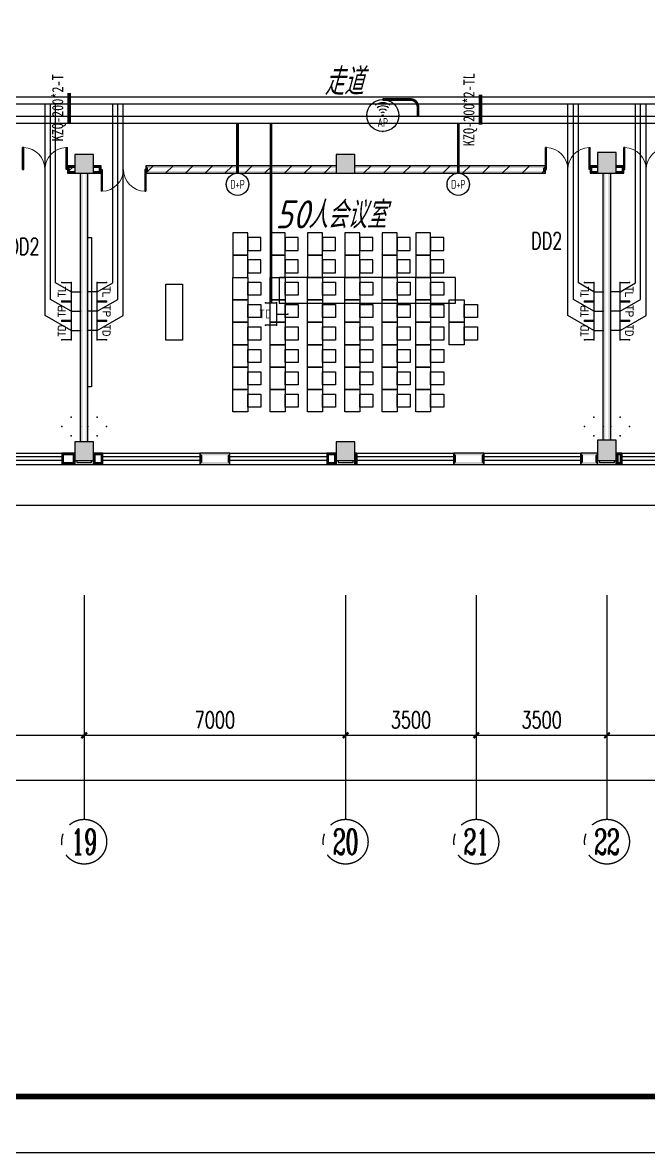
# Model space of a CAD drawing. Extents: x 1241380 to 1952554, y 1012187 to 1766051.
# Drawn here: x 1650265 to 1667024, y 1186195 to 1216453 of the extents above; entities that cross this region are included whole.
import ezdxf
from ezdxf.enums import TextEntityAlignment as Align

# ---------------------------------------------------------------- set-up
doc = ezdxf.new("R2010")
doc.units = 0
doc.linetypes.add('CENTER', pattern=[2, 1.25, -0.25, 0.25, -0.25])
doc.linetypes.add('DASH', pattern=[0.35, 0.25, -0.1])
for name, color, linetype in [('1-建筑底图', 8, 'Continuous'), ('AXIS', 251, 'CENTER'), ('AXIS_TEXT', 7, 'Continuous'), ('BTTK', 7, 'Continuous'), ('CABLETRAY_PDS', 4, 'Continuous'), ('DOTLN', 2, 'DASH'), ('EQUIP-插座', 3, 'Continuous'), ('EQUIP-照明', 3, 'Continuous'), ('EQUIP-通讯', 3, 'Continuous'), ('PUB_HATCH', 8, 'Continuous'), ('PUB_TITLE', 7, 'Continuous'), ('WALL', 2, 'Continuous'), ('WIRE-综合布线', 5, 'Continuous'), ('光纤点位', 3, 'Continuous'), ('内网桥架', 1, 'Continuous'), ('家具', 8, 'Continuous'), ('抗震支吊架', 2, 'Continuous'), ('红机电话', 3, 'Continuous'), ('蓝机电话', 3, 'Continuous')]:
    doc.layers.add(name, color=color, linetype=linetype)
doc.layers.add('内网线路', color=1, linetype='Continuous', lineweight=30)
doc.layers.get('EQUIP-插座').off()
doc.styles.add('_TCH_AXIS', font='COMPLEX', dxfattribs={"bigfont": 'GBCBIG'})
doc.styles.add('_TCH_DIM', font='SIMPLEX', dxfattribs={"bigfont": 'GBCBIG'})
doc.styles.add('_TCH_DIM_T3', font='SIMPLEX', dxfattribs={"width": 0.705882, "bigfont": 'GBCBIG'})
doc.styles.add('_TEL_ATTDEF', font='GBENOR', dxfattribs={"width": 0.8, "height": 3, "bigfont": 'GBCBIG'})
doc.styles.add('_TEL_DIM', font='SIMPLEX', dxfattribs={"width": 0.8, "height": 3.5, "bigfont": 'HZTXT'})
doc.styles.add('COMPLEX', font='COMPLEX')
doc.styles.add('HZ(TK)', font='geniso.shx', dxfattribs={"width": 0.9, "bigfont": 'hztxt.shx'})
doc.styles.add('kzcad', font='', dxfattribs={"width": 0.8})
doc.styles.get("Standard").update_dxf_attribs({"font": 'gbeitc.shx', "bigfont": 'gbcbig.shx'})
doc.styles.get('kzcad').set_extended_font_data('SimSun')
doc.linetypes.add('JIEDI', pattern='A,1.25,-0.25,0.25,-0.25,0.625,["/",Standard,S=0.6,R=0,X=0,Y=-0.3],0.625,-0.25,0.25,-0.25', length=4)
doc.dimstyles.new('_TCH_ARCH&&150', dxfattribs={"dimtxt": 446.25, "dimasz": 150, "dimexe": 375, "dimexo": 450, "dimgap": 189.375, "dimtad": 1, "dimdec": 0, "dimzin": 0, "dimdsep": 46, "dimtxsty": '_TCH_DIM_T3', "dimblk": 'ARCHTICK', "dimcen": 0.09, "dimclrt": 7, "dimazin": 2, "dimtfac": 1, "dimtdec": 0, "dimtix": 1, "dimtmove": 2, "dimatfit": 3, "dimfxl": 1, "dimtolj": 1, "dimtzin": 0, "dimarcsym": 0})
pattern_1 = [(45, (-636285.87, -718395.4), (-265.16515, 265.16515), [])]

# ---------------------------------------------------------------- blocks, each defined once
blk = doc.blocks.new('123')
at = {"layer": '家具'}
for points in [[(574240, 809868), (574240, 809518), (573890, 809518), (573890, 809868)], [(574640, 809993), (574640, 809393), (574240, 809393), (574240, 809993)], [(575140, 809868), (575140, 809518), (574790, 809518), (574790, 809868)], [(575540, 809993), (575540, 809393), (575140, 809393), (575140, 809993)], [(576140, 809868), (576140, 809518), (575790, 809518), (575790, 809868)], [(576540, 809993), (576540, 809393), (576140, 809393), (576140, 809993)], [(577140, 809868), (577140, 809518), (576790, 809518), (576790, 809868)], [(577540, 809993), (577540, 809393), (577140, 809393), (577140, 809993)], [(578140, 809868), (578140, 809518), (577790, 809518), (577790, 809868)], [(578540, 809993), (578540, 809393), (578140, 809393), (578140, 809993)], [(579140, 809868), (579140, 809518), (578790, 809518), (578790, 809868)], [(579540, 809993), (579540, 809393), (579140, 809393), (579140, 809993)], [(583418, 805865), (583418, 809865), (583318, 809865), (583318, 805865)], [(574240, 809268), (574240, 808918), (573890, 808918), (573890, 809268)], [(574640, 809393), (574640, 808793), (574240, 808793), (574240, 809393)], [(575140, 809268), (575140, 808918), (574790, 808918), (574790, 809268)], [(575540, 809393), (575540, 808793), (575140, 808793), (575140, 809393)], [(576140, 809268), (576140, 808918), (575790, 808918), (575790, 809268)], [(576540, 809393), (576540, 808793), (576140, 808793), (576140, 809393)], [(577140, 809268), (577140, 808918), (576790, 808918), (576790, 809268)], [(577540, 809393), (577540, 808793), (577140, 808793), (577140, 809393)], [(578140, 809268), (578140, 808918), (577790, 808918), (577790, 809268)], [(578540, 809393), (578540, 808793), (578140, 808793), (578140, 809393)], [(579140, 809268), (579140, 808918), (578790, 808918), (578790, 809268)], [(579540, 809393), (579540, 808793), (579140, 808793), (579140, 809393)], [(574240, 808318), (574240, 808668), (573890, 808668), (573890, 808318)], [(574640, 808193), (574640, 808793), (574240, 808793), (574240, 808193)], [(575140, 808318), (575140, 808668), (574790, 808668), (574790, 808318)], [(575540, 808193), (575540, 808793), (575140, 808793), (575140, 808193)], [(576140, 808318), (576140, 808668), (575790, 808668), (575790, 808318)], [(576540, 808193), (576540, 808793), (576140, 808793), (576140, 808193)], [(577140, 808318), (577140, 808668), (576790, 808668), (576790, 808318)], [(577540, 808193), (577540, 808793), (577140, 808793), (577140, 808193)], [(578140, 808318), (578140, 808668), (577790, 808668), (577790, 808318)], [(578540, 808193), (578540, 808793), (578140, 808793), (578140, 808193)], [(579140, 808318), (579140, 808668), (578790, 808668), (578790, 808318)], [(579540, 808193), (579540, 808793), (579140, 808793), (579140, 808193)], [(581335, 808615), (580885, 808615), (580885, 807115), (581335, 807115)], [(573340, 807718), (573340, 808068), (572990, 808068), (572990, 807718)], [(573740, 807593), (573740, 808193), (573340, 808193), (573340, 807593)], [(574240, 807718), (574240, 808068), (573890, 808068), (573890, 807718)], [(574640, 807593), (574640, 808193), (574240, 808193), (574240, 807593)], [(575140, 807718), (575140, 808068), (574790, 808068), (574790, 807718)], [(575540, 807593), (575540, 808193), (575140, 808193), (575140, 807593)], [(576140, 807718), (576140, 808068), (575790, 808068), (575790, 807718)], [(576540, 807593), (576540, 808193), (576140, 808193), (576140, 807593)], [(577140, 807718), (577140, 808068), (576790, 808068), (576790, 807718)], [(577540, 807593), (577540, 808193), (577140, 808193), (577140, 807593)], [(578140, 807718), (578140, 808068), (577790, 808068), (577790, 807718)], [(578540, 807593), (578540, 808193), (578140, 808193), (578140, 807593)], [(579140, 807718), (579140, 808068), (578790, 808068), (578790, 807718)], [(579540, 807593), (579540, 808193), (579140, 808193), (579140, 807593)], [(573740, 806993), (573740, 807593), (573340, 807593), (573340, 806993)], [(574640, 806993), (574640, 807593), (574240, 807593), (574240, 806993)], [(575540, 806993), (575540, 807593), (575140, 807593), (575140, 806993)], [(576540, 806993), (576540, 807593), (576140, 807593), (576140, 806993)], [(577540, 806993), (577540, 807593), (577140, 807593), (577140, 806993)], [(578540, 806993), (578540, 807593), (578140, 807593), (578140, 806993)], [(579540, 806993), (579540, 807593), (579140, 807593), (579140, 806993)], [(573340, 807118), (573340, 807468), (572990, 807468), (572990, 807118)], [(574240, 807118), (574240, 807468), (573890, 807468), (573890, 807118)], [(575140, 807118), (575140, 807468), (574790, 807468), (574790, 807118)], [(576140, 807118), (576140, 807468), (575790, 807468), (575790, 807118)], [(577140, 807118), (577140, 807468), (576790, 807468), (576790, 807118)], [(578140, 807118), (578140, 807468), (577790, 807468), (577790, 807118)], [(579140, 807118), (579140, 807468), (578790, 807468), (578790, 807118)], [(574640, 806393), (574640, 806993), (574240, 806993), (574240, 806393)], [(575540, 806393), (575540, 806993), (575140, 806993), (575140, 806393)], [(576540, 806393), (576540, 806993), (576140, 806993), (576140, 806393)], [(577540, 806393), (577540, 806993), (577140, 806993), (577140, 806393)], [(578540, 806393), (578540, 806993), (578140, 806993), (578140, 806393)], [(579540, 806393), (579540, 806993), (579140, 806993), (579140, 806393)], [(574240, 806518), (574240, 806868), (573890, 806868), (573890, 806518)], [(575140, 806518), (575140, 806868), (574790, 806868), (574790, 806518)], [(576140, 806518), (576140, 806868), (575790, 806868), (575790, 806518)], [(577140, 806518), (577140, 806868), (576790, 806868), (576790, 806518)], [(578140, 806518), (578140, 806868), (577790, 806868), (577790, 806518)], [(579140, 806518), (579140, 806868), (578790, 806868), (578790, 806518)], [(574640, 805793), (574640, 806393), (574240, 806393), (574240, 805793)], [(575540, 805793), (575540, 806393), (575140, 806393), (575140, 805793)], [(576540, 805793), (576540, 806393), (576140, 806393), (576140, 805793)], [(577540, 805793), (577540, 806393), (577140, 806393), (577140, 805793)], [(578540, 805793), (578540, 806393), (578140, 806393), (578140, 805793)], [(579540, 805793), (579540, 806393), (579140, 806393), (579140, 805793)], [(574240, 805918), (574240, 806268), (573890, 806268), (573890, 805918)], [(575140, 805918), (575140, 806268), (574790, 806268), (574790, 805918)], [(576140, 805918), (576140, 806268), (575790, 806268), (575790, 805918)], [(577140, 805918), (577140, 806268), (576790, 806268), (576790, 805918)], [(578140, 805918), (578140, 806268), (577790, 806268), (577790, 805918)], [(579140, 805918), (579140, 806268), (578790, 806268), (578790, 805918)], [(574640, 805193), (574640, 805793), (574240, 805793), (574240, 805193)], [(575540, 805193), (575540, 805793), (575140, 805793), (575140, 805193)], [(576540, 805193), (576540, 805793), (576140, 805793), (576140, 805193)], [(577540, 805193), (577540, 805793), (577140, 805793), (577140, 805193)], [(578540, 805193), (578540, 805793), (578140, 805793), (578140, 805193)], [(579540, 805193), (579540, 805793), (579140, 805793), (579140, 805193)], [(574240, 805318), (574240, 805668), (573890, 805668), (573890, 805318)], [(575140, 805318), (575140, 805668), (574790, 805668), (574790, 805318)], [(576140, 805318), (576140, 805668), (575790, 805668), (575790, 805318)], [(577140, 805318), (577140, 805668), (576790, 805668), (576790, 805318)], [(578140, 805318), (578140, 805668), (577790, 805668), (577790, 805318)], [(579140, 805318), (579140, 805668), (578790, 805668), (578790, 805318)]]:
    blk.add_lwpolyline(points, close=True, dxfattribs=at)
blk = doc.blocks.new('_AXISO')
blk.add_circle((0, 0), 0.5)
at = {"layer": 'AXIS_TEXT', "style": 'COMPLEX', "width": 1.041667}
blk.add_attdef('A', text='', height=0.56, dxfattribs=at).set_placement((-0.25, -0.28), (0.25, -0.28), align=Align.FIT)
blk = doc.blocks.new('_ArchTick')
at = {"color": 0, "linetype": 'ByBlock', "const_width": 0.4}
blk.add_lwpolyline([(-0.5, -0.5), (0.5, 0.5)], dxfattribs=at)
blk = doc.blocks.new('*D59')
at = {"layer": 'AXIS', "color": 0, "lineweight": -2, "transparency": 16777216}
for p, q in [((926858, 771137), (926858, 766262)), ((1041608, 771137), (1041608, 766262)), ((926858, 766637), (1041608, 766637))]:
    blk.add_line(p, q, dxfattribs=at)
at = {"layer": 'Defpoints', "color": 0}
for p in [(926858, 771587), (1041608, 771587), (1041608, 766637)]:
    blk.add_point(p, dxfattribs=at)
at = {"layer": 'AXIS', "color": 0, "lineweight": -2, "transparency": 16777216, "xscale": 150, "yscale": 150, "zscale": 150, "rotation": 180}
blk.add_blockref('_ArchTick', (926858, 766637), dxfattribs=at)
at = {"layer": 'AXIS', "color": 0, "lineweight": -2, "transparency": 16777216, "xscale": 150, "yscale": 150, "zscale": 150}
blk.add_blockref('_ArchTick', (1041608, 766637), dxfattribs=at)
at = {"layer": 'AXIS', "color": 7, "transparency": 16777216, "insert": (984233, 767049), "char_height": 446.2, "attachment_point": 5, "style": '_TCH_DIM_T3'}
blk.add_mtext('\\A1;114750', dxfattribs=at)
blk = doc.blocks.new('*D39')
at = {"layer": 'AXIS', "color": 0, "lineweight": -2, "transparency": 16777216}
for p, q in [((1000858, 771137), (1000858, 767462)), ((1007858, 771137), (1007858, 767462)), ((1000858, 767837), (1007858, 767837))]:
    blk.add_line(p, q, dxfattribs=at)
at = {"layer": 'Defpoints', "color": 0}
for p in [(1000858, 771587), (1007858, 771587), (1007858, 767837)]:
    blk.add_point(p, dxfattribs=at)
at = {"layer": 'AXIS', "color": 0, "lineweight": -2, "transparency": 16777216, "xscale": 150, "yscale": 150, "zscale": 150, "rotation": 180}
blk.add_blockref('_ArchTick', (1000858, 767837), dxfattribs=at)
at = {"layer": 'AXIS', "color": 0, "lineweight": -2, "transparency": 16777216, "xscale": 150, "yscale": 150, "zscale": 150}
blk.add_blockref('_ArchTick', (1007858, 767837), dxfattribs=at)
at = {"layer": 'AXIS', "color": 7, "transparency": 16777216, "insert": (1004358, 768249), "char_height": 446.2, "attachment_point": 5, "style": '_TCH_DIM_T3'}
blk.add_mtext('\\A1;7000', dxfattribs=at)
blk = doc.blocks.new('*D40')
at = {"layer": 'AXIS', "color": 0, "lineweight": -2, "transparency": 16777216}
for p, q in [((1007858, 771137), (1007858, 767462)), ((1014858, 771137), (1014858, 767462)), ((1007858, 767837), (1014858, 767837))]:
    blk.add_line(p, q, dxfattribs=at)
at = {"layer": 'Defpoints', "color": 0}
for p in [(1007858, 771587), (1014858, 771587), (1014858, 767837)]:
    blk.add_point(p, dxfattribs=at)
at = {"layer": 'AXIS', "color": 0, "lineweight": -2, "transparency": 16777216, "xscale": 150, "yscale": 150, "zscale": 150, "rotation": 180}
blk.add_blockref('_ArchTick', (1007858, 767837), dxfattribs=at)
at = {"layer": 'AXIS', "color": 0, "lineweight": -2, "transparency": 16777216, "xscale": 150, "yscale": 150, "zscale": 150}
blk.add_blockref('_ArchTick', (1014858, 767837), dxfattribs=at)
at = {"layer": 'AXIS', "color": 7, "transparency": 16777216, "insert": (1011358, 768249), "char_height": 446.2, "attachment_point": 5, "style": '_TCH_DIM_T3'}
blk.add_mtext('\\A1;7000', dxfattribs=at)
blk = doc.blocks.new('*D41')
at = {"layer": 'AXIS', "color": 0, "lineweight": -2, "transparency": 16777216}
for p, q in [((1014858, 771137), (1014858, 767462)), ((1018358, 771137), (1018358, 767462)), ((1014858, 767837), (1018358, 767837))]:
    blk.add_line(p, q, dxfattribs=at)
at = {"layer": 'Defpoints', "color": 0}
for p in [(1014858, 771587), (1018358, 771587), (1018358, 767837)]:
    blk.add_point(p, dxfattribs=at)
at = {"layer": 'AXIS', "color": 0, "lineweight": -2, "transparency": 16777216, "xscale": 150, "yscale": 150, "zscale": 150, "rotation": 180}
blk.add_blockref('_ArchTick', (1014858, 767837), dxfattribs=at)
at = {"layer": 'AXIS', "color": 0, "lineweight": -2, "transparency": 16777216, "xscale": 150, "yscale": 150, "zscale": 150}
blk.add_blockref('_ArchTick', (1018358, 767837), dxfattribs=at)
at = {"layer": 'AXIS', "color": 7, "transparency": 16777216, "insert": (1016608, 768249), "char_height": 446.2, "attachment_point": 5, "style": '_TCH_DIM_T3'}
blk.add_mtext('\\A1;3500', dxfattribs=at)
blk = doc.blocks.new('*D42')
at = {"layer": 'AXIS', "color": 0, "lineweight": -2, "transparency": 16777216}
for p, q in [((1018358, 771137), (1018358, 767462)), ((1021858, 771137), (1021858, 767462)), ((1018358, 767837), (1021858, 767837))]:
    blk.add_line(p, q, dxfattribs=at)
at = {"layer": 'Defpoints', "color": 0}
for p in [(1018358, 771587), (1021858, 771587), (1021858, 767837)]:
    blk.add_point(p, dxfattribs=at)
at = {"layer": 'AXIS', "color": 0, "lineweight": -2, "transparency": 16777216, "xscale": 150, "yscale": 150, "zscale": 150, "rotation": 180}
blk.add_blockref('_ArchTick', (1018358, 767837), dxfattribs=at)
at = {"layer": 'AXIS', "color": 0, "lineweight": -2, "transparency": 16777216, "xscale": 150, "yscale": 150, "zscale": 150}
blk.add_blockref('_ArchTick', (1021858, 767837), dxfattribs=at)
at = {"layer": 'AXIS', "color": 7, "transparency": 16777216, "insert": (1020108, 768249), "char_height": 446.2, "attachment_point": 5, "style": '_TCH_DIM_T3'}
blk.add_mtext('\\A1;3500', dxfattribs=at)
blk = doc.blocks.new('*D43')
at = {"layer": 'AXIS', "color": 0, "lineweight": -2, "transparency": 16777216}
for p, q in [((1021858, 771137), (1021858, 767462)), ((1028858, 771137), (1028858, 767462)), ((1021858, 767837), (1028858, 767837))]:
    blk.add_line(p, q, dxfattribs=at)
at = {"layer": 'Defpoints', "color": 0}
for p in [(1021858, 771587), (1028858, 771587), (1028858, 767837)]:
    blk.add_point(p, dxfattribs=at)
at = {"layer": 'AXIS', "color": 0, "lineweight": -2, "transparency": 16777216, "xscale": 150, "yscale": 150, "zscale": 150, "rotation": 180}
blk.add_blockref('_ArchTick', (1021858, 767837), dxfattribs=at)
at = {"layer": 'AXIS', "color": 0, "lineweight": -2, "transparency": 16777216, "xscale": 150, "yscale": 150, "zscale": 150}
blk.add_blockref('_ArchTick', (1028858, 767837), dxfattribs=at)
at = {"layer": 'AXIS', "color": 7, "transparency": 16777216, "insert": (1025358, 768249), "char_height": 446.2, "attachment_point": 5, "style": '_TCH_DIM_T3'}
blk.add_mtext('\\A1;7000', dxfattribs=at)
blk = doc.blocks.new('$DorLib2D$00000002')
at = {"color": 0}
for p, q in [((-0.5, 0), (-0.5, 0.4875)), ((-0.475, 0.4875), (-0.5, 0.4875)), ((-0.475, 0), (-0.475, 0.4875)), ((0.475, 0), (0.475, 0.4875)), ((0.475, 0.4875), (0.5, 0.4875)), ((0.5, 0), (0.5, 0.4875)), ((-0.5, 0), (-0.475, 0)), ((0.5, 0), (0.475, 0))]:
    blk.add_line(p, q, dxfattribs=at)
at = {"color": 0, "lineweight": 13}
for centre, start, end in [((-0.4875, 0), 0, 88.53072), ((0.4875, 0), 91.46928, 180)]:
    blk.add_arc(centre, 0.4875, start, end, dxfattribs=at)
blk = doc.blocks.new('_FZH')
blk.add_lwpolyline([(-0.5, -0.5), (0.5, -0.5), (0.5, 0.5), (-0.5, 0.5)], close=True)
at = {"layer": 'PUB_HATCH'}
blk.add_solid([(-0.5, -0.5), (0.5, -0.5), (-0.5, 0.5), (0.5, 0.5)], dxfattribs=at)
blk = doc.blocks.new('$WINLIB2D$00000001')
at = {"color": 0}
for points in [[(-0.5, 0.5), (-0.5, -0.5)], [(-0.5, 0.5), (0.5, 0.5)], [(0.5, -0.5), (0.5, 0.5)], [(0.5, 0.167), (-0.5, 0.167)], [(0.5, -0.167), (-0.5, -0.167)], [(-0.5, -0.5), (0.5, -0.5)]]:
    blk.add_lwpolyline(points, dxfattribs=at)
blk = doc.blocks.new('$equip$00002670')
for p, q in [((-0.5, 0.499), (-0.5, 0.999)), ((0.5, 0.999), (0.5, 0.499)), ((0.5, 0.499), (-0.5, 0.499)), ((0, 0.5), (0, 0))]:
    blk.add_line(p, q)
for p in [(-0.5, 0.999), (0.5, 0.999), (-0.5, 0.499), (0, 0), (0.5, 0.499)]:
    blk.add_point(p)
at = {"color": 7, "style": '_TEL_DIM'}
blk.add_attdef('$TEXT$', text='', height=0.4, dxfattribs=at).set_placement((0, 0.999), align=Align.MIDDLE_CENTER)
at = {"color": 7, "style": '_TEL_DIM', "flags": 1}
blk.add_attdef('A', text='', height=0.000025, dxfattribs=at).set_placement((0, 0), align=Align.MIDDLE_CENTER)
blk = doc.blocks.new('$equip_U$00000091(win7-PC-wzy)')
for radius in [0.714, 0.0272]:
    blk.add_circle((0, 0), radius)
for radius in [0.571, 0.428, 0.285, 0.143]:
    blk.add_arc((0, 0), radius, 53.7049, 126.2951)
for p in [(0, 0.714), (-0.714, 0), (0.714, 0), (0, -0.714)]:
    blk.add_point(p)
at = {"color": 7, "style": '_TEL_DIM', "flags": 1}
for tag in ['A', 'REMARK']:
    blk.add_attdef(tag, text='', height=0.00002, dxfattribs=at).set_placement((0, 0), align=Align.MIDDLE_CENTER)
at = {"color": 7, "style": '_TEL_DIM', "width": 0.7}
blk.add_attdef('$TEXT$', text='', height=0.4, dxfattribs=at).set_placement((0, -0.31), align=Align.MIDDLE_CENTER)
blk = doc.blocks.new('vhtemplate_2020年新竖式图框_A0')
at = {"layer": 'PUB_TITLE', "color": 7}
blk.add_lwpolyline([(0, 0), (1189, 0), (1189, 841), (0, 841)], close=True, dxfattribs=at)
at = {"layer": 'PUB_TITLE', "const_width": 1}
blk.add_lwpolyline([(25, 10), (1179, 10), (1179, 831), (25, 831)], close=True, dxfattribs=at)
at = {"layer": 'BTTK', "color": 4, "style": 'HZ(TK)', "width": 0.9}
for tag, p in [('合作单位', (1144, 743.5)), ('建设单位', (1144, 209.5)), ('工程名称', (1144, 176.5)), ('子项名称', (1154, 160)), ('图纸名称', (1144, 141))]:
    blk.add_attdef(tag, text='', height=3.5, dxfattribs=at).set_placement(p, align=Align.MIDDLE_CENTER)
for tag, p in [('注册证书号', (1156.5, 309.01)), ('注册印章号', (1156.5, 301.01)), ('设计号', (1154, 193)), ('图别', (1137.75, 34)), ('图号', (1170.25, 34)), ('版本号', (1137.75, 26)), ('日期', (1170.25, 26))]:
    blk.add_attdef(tag, text='', height=3.5, dxfattribs=at).set_placement(p, align=Align.MIDDLE)
blk = doc.blocks.new('$equip$00001239')
for p, q in [((-0.5, 1.05), (-0.5, 1)), ((0.5, 1), (-0.5, 1)), ((0.5, 1.05), (0.5, 1)), ((0.5, 0.5), (-0.5, 0.5)), ((0, 0.5), (0, 0))]:
    blk.add_line(p, q)
blk.add_arc((0, 1), 0.5, 180, 0)
for points in [[(0, 0.75), (-0.433, 0.75), (0, 1), (-0.5, 1)], [(0, 0.567), (-0.25, 0.567), (0, 0.75), (-0.433, 0.75)], [(0, 0.5), (0, 0.5), (0, 0.567), (-0.25, 0.567)]]:
    blk.add_solid(points)
at = {"layer": 'EQUIP-照明'}
for p in [(0, 1), (-0.5, 0.5), (0, 0), (0.5, 0.5)]:
    blk.add_point(p, dxfattribs=at)
at = {"layer": 'EQUIP-照明', "flags": 9}
blk.add_attdef('A', (0, 0), '', height=0.00002, dxfattribs=at)
blk = doc.blocks.new('$equip$00001867')
for p, q in [((-0.5, 0.499), (-0.5, 0.999)), ((0.5, 0.999), (0.5, 0.499)), ((0.5, 0.499), (-0.5, 0.499)), ((0, 0.5), (0, 0))]:
    blk.add_line(p, q)
for p in [(-0.5, 0.999), (0.5, 0.999), (-0.5, 0.499), (0, 0), (0.5, 0.499)]:
    blk.add_point(p)
at = {"color": 7, "style": '_TEL_DIM'}
blk.add_attdef('$TEXT$', text='', height=0.4, dxfattribs=at).set_placement((0, 0.999), align=Align.MIDDLE_CENTER)
at = {"color": 7, "style": '_TEL_DIM', "flags": 1}
blk.add_attdef('A', text='', height=0.00002, dxfattribs=at).set_placement((0, 0), align=Align.MIDDLE_CENTER)
blk = doc.blocks.new('A$C4A9128F6')
at = {"layer": 'DOTLN', "linetype": 'DASH'}
blk.add_lwpolyline([(19467, -77932.4), (24189.5, -77932.4), (24189.5, -77242.2), (19467, -77242.2)], close=True, dxfattribs=at)
at = {"layer": '内网桥架'}
for p, q in [((-8671.5, -72400.1), (36372.8, -72400.1)), ((36372.8, -72600.1), (-8671.5, -72600.1))]:
    blk.add_line(p, q, dxfattribs=at)
at = {"layer": '内网线路'}
for points in [[(13900.7, -78664.6), (13204.1, -78260.2), (13204.1, -72600.1)], [(13900.7, -78144.6), (13351.8, -77830.3), (13351.8, -72600.1)], [(13900.7, -77626.3), (13482.8, -77383.2), (13482.8, -72600.1)], [(14599.7, -77626.3), (15017.6, -77383.2), (15017.6, -72600.1)], [(14599.7, -78144.6), (15148.6, -77830.3), (15148.6, -72600.1)], [(14599.7, -78664.6), (15296.2, -78260.2), (15296.2, -72600.1)], [(27900.7, -78664.6), (27204.1, -78260.2), (27204.1, -72600.1)], [(27900.7, -78144.6), (27351.8, -77830.3), (27351.8, -72600.1)], [(27900.7, -77626.3), (27482.8, -77383.2), (27482.8, -72600.1)], [(28599.7, -77626.3), (29017.6, -77383.2), (29017.6, -72600.1)], [(28599.7, -78144.6), (29148.6, -77830.3), (29148.6, -72600.1)], [(28599.7, -78664.6), (29296.2, -78260.2), (29296.2, -72600.1)]]:
    blk.add_lwpolyline(points, dxfattribs=at)
at = {"layer": 'EQUIP-插座', "xscale": 500, "yscale": 500, "zscale": 500}
for p, rotation in [((14150.2, -81230.2), 90), ((14350.2, -81230.2), 269.9999999999999), ((28150.2, -81230.2), 89.99999999999984), ((28350.2, -81230.2), 269.9999999999997)]:
    blk.add_blockref('$equip$00001239', p, dxfattribs=dict(at, rotation=rotation))
at = {"layer": '光纤点位', "xscale": 500, "yscale": 500, "zscale": 500}
for p, rotation in [((14150.2, -78664.6), 90), ((14350.2, -78664.6), 270), ((28150.2, -78664.6), 90), ((28350.2, -78664.6), 270)]:
    blk.add_blockref('$equip$00002670', p, dxfattribs=dict(at, rotation=rotation)).add_auto_attribs({'$TEXT$': 'TD'})
at = {"layer": '红机电话', "xscale": 500, "yscale": 500, "zscale": 500}
for p, rotation in [((14150.2, -78144.6), 90), ((14350.2, -78144.6), 270), ((28150.2, -78144.6), 90), ((28350.2, -78144.6), 270)]:
    blk.add_blockref('$equip$00001867', p, dxfattribs=dict(at, rotation=rotation)).add_auto_attribs({'$TEXT$': 'TP'})
at = {"layer": '蓝机电话', "xscale": 500, "yscale": 500, "zscale": 500}
for p, rotation in [((14150.2, -77626.3), 90), ((14350.2, -77626.3), 270), ((28150.2, -77626.3), 90), ((28350.2, -77626.3), 270)]:
    blk.add_blockref('$equip$00001867', p, dxfattribs=dict(at, rotation=rotation)).add_auto_attribs({'$TEXT$': 'TL'})
blk = doc.blocks.new('$equip_U$00000080(win7-PC-wzy)')
blk.add_circle((0, 0.5), 0.5)
for p in [(0, 0.999), (-0.5, 0.5), (0.5, 0.5)]:
    blk.add_point(p)
at = {"color": 7, "style": '_TEL_DIM', "width": 0.7}
blk.add_attdef('$TEXT$', text='', height=0.4, dxfattribs=at).set_placement((0, 0.5), align=Align.MIDDLE_CENTER)
at = {"color": 7, "style": '_TEL_DIM', "flags": 1}
for tag in ['A', 'REMARK']:
    blk.add_attdef(tag, text='', height=0.00002, dxfattribs=at).set_placement((0, 0), align=Align.MIDDLE_CENTER)
blk = doc.blocks.new('ERT')
at = {"layer": 'AXIS'}
for p, q in [((1007858.2, 771586.5), (1007858.2, 765586.5)), ((1014858.2, 771586.5), (1014858.2, 765586.5)), ((1018358.2, 771586.5), (1018358.2, 765586.5)), ((1021858.2, 771586.5), (1021858.2, 765586.5))]:
    blk.add_line(p, q, dxfattribs=at)
ref = blk.add_blockref('_AXISO', (1007858.2, 764986.5), dxfattribs=dict(at, xscale=1200, yscale=1200, zscale=1200))
ref.add_attrib('A', '19', dxfattribs={"layer": 'AXIS_TEXT', "height": 678.82, "style": '_TCH_AXIS', "width": 0.724138}).set_placement((1007518.8, 764647.1), (1008197.6, 764647.1), align=Align.FIT)
ref = blk.add_blockref('_AXISO', (1014858.2, 764986.5), dxfattribs=dict(at, xscale=1200, yscale=1200, zscale=1200))
ref.add_attrib('A', '20', dxfattribs={"layer": 'AXIS_TEXT', "height": 678.82, "style": '_TCH_AXIS', "width": 0.617647}).set_placement((1014518.8, 764647.1), (1015197.6, 764647.1), align=Align.FIT)
ref = blk.add_blockref('_AXISO', (1018358.2, 764986.5), dxfattribs=dict(at, xscale=1200, yscale=1200, zscale=1200))
ref.add_attrib('A', '21', dxfattribs={"layer": 'AXIS_TEXT', "height": 678.82, "style": '_TCH_AXIS', "width": 0.724138}).set_placement((1018018.8, 764647.1), (1018697.6, 764647.1), align=Align.FIT)
ref = blk.add_blockref('_AXISO', (1021858.2, 764986.5), dxfattribs=dict(at, xscale=1200, yscale=1200, zscale=1200))
ref.add_attrib('A', '22', dxfattribs={"layer": 'AXIS_TEXT', "height": 678.82, "style": '_TCH_AXIS', "width": 0.617647}).set_placement((1021518.8, 764647.1), (1022197.6, 764647.1), align=Align.FIT)
for p1, p2, distance, picture, middle in [((926858.2, 771586.5), (1041608.2, 771586.5), -4950, '*D59', (984233.2, 767049)), ((1000858.2, 771586.5), (1007858.2, 771586.5), -3750, '*D39', (1004358.2, 768249)), ((1007858.2, 771586.5), (1014858.2, 771586.5), -3750, '*D40', (1011358.2, 768249)), ((1014858.2, 771586.5), (1018358.2, 771586.5), -3750, '*D41', (1016608.2, 768249)), ((1018358.2, 771586.5), (1021858.2, 771586.5), -3750, '*D42', (1020108.2, 768249)), ((1021858.2, 771586.5), (1028858.2, 771586.5), -3750, '*D43', (1025358.2, 768249))]:
    dim = blk.add_aligned_dim(p1=p1, p2=p2, distance=distance, dimstyle='_TCH_ARCH&&150', dxfattribs=at)
    dim.commit()
    dim.dimension.update_dxf_attribs({"geometry": picture, "text_midpoint": middle})
blk = doc.blocks.new('1-一层建筑底图')
at = {"layer": '1-建筑底图'}
for points in [[(95400, 10300), (94900, 10300), (94960, 10240), (95340, 10240)], [(94900, 10300), (94900, 9750), (94960, 9810), (94960, 10240)], [(95400, 9750), (95400, 10300), (95340, 10240), (95340, 9810)], [(81400, 10250), (80900, 10250), (80960, 10190), (81340, 10190)], [(80900, 10250), (80900, 9750), (80960, 9810), (80960, 10190)], [(81400, 9750), (81400, 10250), (81340, 10190), (81340, 9810)], [(88400, 10250), (87900, 10250), (87960, 10190), (88340, 10190)], [(87900, 10250), (87900, 9750), (87960, 9810), (87960, 10190)], [(88400, 9750), (88400, 10250), (88340, 10190), (88340, 9810)], [(80900, 9890), (80900, 9950), (80700, 9950), (80760, 9890)], [(80700, 9950), (80700, 9750), (80760, 9810), (80760, 9890)], [(80900, 9750), (80900, 9810), (80760, 9810), (80700, 9750)], [(80900, 9750), (81400, 9750), (81340, 9810), (80960, 9810)], [(81110, 9750), (81050, 9750), (81050, 2550), (81110, 2550)], [(81250, 9750), (81190, 9750), (81190, 2550), (81250, 2550)], [(81400, 9950), (81400, 9890), (81540, 9890), (81600, 9950)], [(81400, 9810), (81400, 9750), (81600, 9750), (81540, 9810)], [(81600, 9750), (81600, 9950), (81540, 9890), (81540, 9810)], [(87900, 9890), (87900, 9950), (82800, 9950), (82860, 9890)], [(82800, 9950), (82800, 9750), (82860, 9810), (82860, 9890)], [(87900, 9750), (87900, 9810), (82860, 9810), (82800, 9750)], [(87900, 9750), (88400, 9750), (88340, 9810), (87960, 9810)], [(88400, 9950), (88400, 9890), (93440, 9890), (93500, 9950)], [(88400, 9810), (88400, 9750), (93500, 9750), (93440, 9810)], [(93500, 9750), (93500, 9950), (93440, 9890), (93440, 9810)], [(94900, 9890), (94900, 9950), (94700, 9950), (94760, 9890)], [(94700, 9950), (94700, 9750), (94760, 9810), (94760, 9890)], [(94900, 9750), (94900, 9810), (94760, 9810), (94700, 9750)], [(94900, 9750), (95400, 9750), (95340, 9810), (94960, 9810)], [(95110, 9750), (95050, 9750), (95050, 2600), (95110, 2600)], [(95250, 9750), (95190, 9750), (95190, 2600), (95250, 2600)], [(95400, 9950), (95400, 9890), (95540, 9890), (95600, 9950)], [(95400, 9810), (95400, 9750), (95600, 9750), (95540, 9810)], [(95600, 9750), (95600, 9950), (95540, 9890), (95540, 9810)], [(81400, 2550), (80900, 2550), (80960, 2490), (81340, 2490)], [(80900, 2550), (80900, 2050), (80960, 2110), (80960, 2490)], [(81400, 2050), (81400, 2550), (81340, 2490), (81340, 2110)], [(88400, 2550), (87900, 2550), (87960, 2490), (88340, 2490)], [(87900, 2550), (87900, 2050), (87960, 2110), (87960, 2490)], [(88400, 2050), (88400, 2550), (88340, 2490), (88340, 2110)], [(95400, 2600), (94900, 2600), (94960, 2540), (95340, 2540)], [(94900, 2600), (94900, 2050), (94960, 2110), (94960, 2540)], [(95400, 2050), (95400, 2600), (95340, 2540), (95340, 2110)], [(80900, 2250), (80550, 2250), (80610, 2190), (80840, 2190)], [(80550, 2250), (80550, 1950), (80610, 2010), (80610, 2190)], [(80900, 1950), (80900, 2250), (80840, 2190), (80840, 2010)], [(81650, 2250), (81400, 2250), (81460, 2190), (81590, 2190)], [(81400, 2250), (81400, 1950), (81460, 2010), (81460, 2190)], [(81650, 1950), (81650, 2250), (81590, 2190), (81590, 2010)], [(85050, 2250), (84250, 2250), (84310, 2190), (84990, 2190)], [(84250, 2250), (84250, 1950), (84310, 2010), (84310, 2190)], [(85050, 1950), (85050, 2250), (84990, 2190), (84990, 2010)], [(87900, 2250), (87650, 2250), (87710, 2190), (87840, 2190)], [(87650, 2250), (87650, 1950), (87710, 2010), (87710, 2190)], [(87900, 1950), (87900, 2250), (87840, 2190), (87840, 2010)], [(88450, 1950), (88450, 2250), (88390, 2190), (88390, 2010)], [(88450, 2250), (88400, 2250), (88460, 2190), (88390, 2190)], [(88400, 2250), (88400, 1950), (88460, 2010), (88460, 2190)], [(91850, 2250), (91050, 2250), (91110, 2190), (91790, 2190)], [(91050, 2250), (91050, 1950), (91110, 2010), (91110, 2190)], [(91850, 1950), (91850, 2250), (91790, 2190), (91790, 2010)], [(94900, 2250), (94450, 2250), (94510, 2190), (94840, 2190)], [(94450, 2250), (94450, 1950), (94510, 2010), (94510, 2190)], [(94900, 1950), (94900, 2250), (94840, 2190), (94840, 2010)], [(95550, 2250), (95400, 2250), (95460, 2190), (95490, 2190)], [(95400, 2250), (95400, 1950), (95460, 2010), (95460, 2190)], [(95550, 1950), (95550, 2250), (95490, 2190), (95490, 2010)], [(80550, 1950), (80900, 1950), (80840, 2010), (80610, 2010)], [(80900, 2050), (81400, 2050), (81340, 2110), (80960, 2110)], [(81400, 1950), (81650, 1950), (81590, 2010), (81460, 2010)], [(84250, 1950), (85050, 1950), (84990, 2010), (84310, 2010)], [(87650, 1950), (87900, 1950), (87840, 2010), (87710, 2010)], [(87900, 2050), (88400, 2050), (88340, 2110), (87960, 2110)], [(88400, 1950), (88450, 1950), (88390, 2010), (88460, 2010)], [(91050, 1950), (91850, 1950), (91790, 2010), (91110, 2010)], [(94450, 1950), (94900, 1950), (94840, 2010), (94510, 2010)], [(94900, 2050), (95400, 2050), (95340, 2110), (94960, 2110)], [(95400, 1950), (95550, 1950), (95490, 2010), (95460, 2010)]]:
    blk.add_hatch(color=8, dxfattribs=at).paths.add_polyline_path(points)
h = blk.add_hatch(dxfattribs=at)
h.set_pattern_fill('普通砖', color=8, scale=150, style=0)
h.set_pattern_definition(pattern_1)
h.paths.add_polyline_path([(80900, 9750), (80900, 9950), (80700, 9950), (80700, 9750)])
h = blk.add_hatch(dxfattribs=at)
h.set_pattern_fill('普通砖', color=8, scale=150, style=0)
h.set_pattern_definition(pattern_1)
h.paths.add_polyline_path([(81400, 9950), (81400, 9750), (81600, 9750), (81600, 9950)])
h = blk.add_hatch(dxfattribs=at)
h.set_pattern_fill('普通砖', color=8, scale=150, style=0)
h.set_pattern_definition(pattern_1)
h.paths.add_polyline_path([(87900, 9750), (87900, 9950), (82800, 9950), (82800, 9750)])
h = blk.add_hatch(dxfattribs=at)
h.set_pattern_fill('普通砖', color=8, scale=150, style=0)
h.set_pattern_definition(pattern_1)
h.paths.add_polyline_path([(88400, 9950), (88400, 9750), (93500, 9750), (93500, 9950)])
h = blk.add_hatch(dxfattribs=at)
h.set_pattern_fill('普通砖', color=8, scale=150, style=0)
h.set_pattern_definition(pattern_1)
h.paths.add_polyline_path([(94900, 9750), (94900, 9950), (94700, 9950), (94700, 9750)])
h = blk.add_hatch(dxfattribs=at)
h.set_pattern_fill('普通砖', color=8, scale=150, style=0)
h.set_pattern_definition(pattern_1)
h.paths.add_polyline_path([(95400, 9950), (95400, 9750), (95600, 9750), (95600, 9950)])
at = {"layer": '1-建筑底图', "color": 8}
for p, q in [((80900, 9950), (80700, 9950)), ((80700, 9950), (80700, 9750)), ((80700, 9750), (80900, 9750)), ((81050, 2550), (81050, 9750)), ((81250, 2550), (81250, 9750)), ((81600, 9950), (81400, 9950)), ((81400, 9750), (81600, 9750)), ((81600, 9750), (81600, 9950)), ((87900, 9950), (82800, 9950)), ((82800, 9950), (82800, 9750)), ((82800, 9750), (87900, 9750)), ((93500, 9950), (88400, 9950)), ((88400, 9750), (93500, 9750)), ((93500, 9750), (93500, 9950)), ((94900, 9950), (94700, 9950)), ((94700, 9950), (94700, 9750)), ((94700, 9750), (94900, 9750)), ((95050, 2600), (95050, 9750)), ((95250, 2600), (95250, 9750)), ((95600, 9950), (95400, 9950)), ((95400, 9750), (95600, 9750)), ((95600, 9750), (95600, 9950)), ((80900, 2250), (80550, 2250)), ((80550, 2250), (80550, 1950)), ((80900, 1950), (80900, 2250)), ((81650, 2250), (81400, 2250)), ((81400, 2250), (81400, 1950)), ((81650, 1950), (81650, 2250)), ((85050, 2250), (84250, 2250)), ((84250, 2250), (84250, 1950)), ((85050, 1950), (85050, 2250)), ((87900, 2250), (87650, 2250)), ((87650, 2250), (87650, 1950)), ((87900, 1950), (87900, 2250)), ((88450, 2250), (88400, 2250)), ((88400, 2250), (88400, 1950)), ((88450, 1950), (88450, 2250)), ((91850, 2250), (91050, 2250)), ((91050, 2250), (91050, 1950)), ((91850, 1950), (91850, 2250)), ((94900, 2250), (94450, 2250)), ((94450, 2250), (94450, 1950)), ((94900, 1950), (94900, 2250)), ((95550, 2250), (95400, 2250)), ((95400, 2250), (95400, 1950)), ((95550, 1950), (95550, 2250)), ((80550, 1950), (80900, 1950)), ((81400, 1950), (81650, 1950)), ((84250, 1950), (85050, 1950)), ((87650, 1950), (87900, 1950)), ((88400, 1950), (88450, 1950)), ((91050, 1950), (91850, 1950)), ((94450, 1950), (94900, 1950)), ((95400, 1950), (95550, 1950))]:
    blk.add_line(p, q, dxfattribs=at)
for points in [[(106900, 19050), (106900, 15650), (110450, 15650), (110450, 13350), (111050, 13350), (111050, 3150), (110450, 3150), (110450, 850), (63650, 850)], [(80900, 2050), (80900, 1950), (81400, 1950), (81400, 2050)], [(80950, 2050), (80950, 2000), (81350, 2000), (81350, 2050)], [(87900, 2050), (87900, 1950), (88400, 1950), (88400, 2050)], [(87950, 2050), (87950, 2000), (88350, 2000), (88350, 2050)], [(94900, 2050), (94900, 1950), (95400, 1950), (95400, 2050)], [(94950, 2050), (94950, 2000), (95350, 2000), (95350, 2050)]]:
    blk.add_lwpolyline(points, dxfattribs=at)
blk.add_blockref('ERT', (-926708, -773142), dxfattribs=at)
for name, p, xscale, yscale, zscale, rotation in [('$DorLib2D$00000002', (80100, 9850), 1200, -1200, 1200, 180.0000000000038), ('$DorLib2D$00000002', (94100, 9850), 1200, -1200, 1200, 180.0000000000038), ('_FZH', (95150, 10025), 499.9999998750864, 550.0000002565794, 550.0000002565794, 6.189858936870452e-09), ('$DorLib2D$00000002', (96200, 9850), -1200, -1200, -1200, 180.0000000000047), ('_FZH', (88150, 10000), 500.0000001449371, 500.0000001449371, 500.0000001449371, 359.999999981297), ('$DorLib2D$00000002', (82200, 9850), -1200, 1200, -1200, 180.0000000000047), ('_FZH', (81150, 2300), 500.0000000469154, 500.0000000469154, 500.0000000469154, 359.9999999988394), ('_FZH', (88150, 2300), 500.0000000485452, 500.0000000485452, 500.0000000485452, 359.9999999806834), ('_FZH', (95150, 2325), 499.9999997109408, 550.0000002798624, 550.0000002798624, 359.9999999888342), ('$WINLIB2D$00000001', (79250, 2100), -2600, 300, -2600, 180), ('$WINLIB2D$00000001', (82950, 2100), -2600, 300, -2600, 180), ('$WINLIB2D$00000001', (86350, 2100), -2600, 300, -2600, 180), ('$WINLIB2D$00000001', (89750, 2100), -2600, -300, -2600, 180), ('$WINLIB2D$00000001', (93150, 2100), -2600, -300, -2600, 180), ('$WINLIB2D$00000001', (96850, 2100), -2600, -300, -2600, 179.9999999999241)]:
    blk.add_blockref(name, p, dxfattribs=dict(at, xscale=xscale, yscale=yscale, zscale=zscale, rotation=rotation))
at = {"layer": '1-建筑底图', "color": 8, "xscale": 499.999999872176, "yscale": 499.999999872176, "zscale": 499.999999872176}
blk.add_blockref('_FZH', (81150, 10000), dxfattribs=at)
at = {"layer": '1-建筑底图', "color": 8, "xscale": -1}
blk.add_blockref('123', (664668, -801838), dxfattribs=at)
at = {"layer": '1-建筑底图', "color": 8}
for s, height, p in [('走道', 723.4, (87581, 11843)), ('人会议室', 723.4, (87144, 8271)), ('50', 750, (86269, 8271))]:
    blk.add_text(s, height=height, dxfattribs=at).set_placement(p)
at = {"layer": '1-建筑底图', "color": 8, "style": '_TCH_DIM', "width": 0.705882}
for p in [(79117, 7565), (93117, 7718)]:
    blk.add_text('DD2', height=446.2, dxfattribs=at).set_placement(p)

msp = doc.modelspace()

# ---------------------------------------------------------------- linework, layer by layer
at = {"layer": 'CABLETRAY_PDS'}
for p, q in [((1636914.9, 1213947.3), (1674399.2, 1213948.2)), ((1674399.2, 1213748.2), (1636914.9, 1213747.3))]:
    msp.add_line(p, q, dxfattribs=at)
at = {"layer": 'WIRE-综合布线', "linetype": 'Continuous', "const_width": 75}
for points in [[(1659909.9, 1214392.8), (1660652.7, 1214392.8)], [(1660852.7, 1213947.9), (1660852.7, 1214192.8)], [(1656020.9, 1213748.1), (1656020.9, 1212421.1)], [(1656915.7, 1213747.8), (1656915.8, 1208948.2)], [(1661933.2, 1213748.1), (1661933.2, 1212421.1)]]:
    msp.add_lwpolyline(points, dxfattribs=at)
msp.add_lwpolyline([(1660852.7, 1214192.8, 0.4142063), (1660652.7, 1214392.8)], format="xyb", dxfattribs=at)
at = {"layer": '抗震支吊架', "color": 2, "const_width": 100}
for points in [[(1651513.4, 1213769.5), (1651513.4, 1214569.5)], [(1662526, 1213720.9), (1662526, 1214520.9)]]:
    msp.add_lwpolyline(points, dxfattribs=at)

# ---------------------------------------------------------------- block references
at = {"layer": '1-建筑底图', "linetype": 'JIEDI'}
msp.add_blockref('1-一层建筑底图', (1570765, 1202671.1), dxfattribs=at)
at = {"layer": '1-建筑底图', "color": 3}
msp.add_blockref('A$C4A9128F6', (1637664.8, 1286867.8), dxfattribs=at)
at = {"layer": 'EQUIP-通讯', "linetype": 'JIEDI'}
ref = msp.add_blockref('$equip_U$00000091(win7-PC-wzy)', (1659909.9, 1213964.5), dxfattribs=dict(at, xscale=600, yscale=600, zscale=600))
ref.add_attrib('$TEXT$', 'AP', dxfattribs={"layer": '0', "color": 7, "height": 240, "style": '_TEL_ATTDEF', "width": 0.7}).set_placement((1659909.9, 1213778.3), align=Align.MIDDLE_CENTER)
ref = msp.add_blockref('$equip_U$00000080(win7-PC-wzy)', (1656020.9, 1211821.7), dxfattribs=dict(at, xscale=600, yscale=600, zscale=600))
ref.add_attrib('$TEXT$', 'D+P', dxfattribs={"layer": '0', "color": 7, "height": 240, "style": '_TEL_ATTDEF', "width": 0.7}).set_placement((1656020.9, 1212121.4), align=Align.MIDDLE_CENTER)
ref = msp.add_blockref('$equip_U$00000080(win7-PC-wzy)', (1661933.2, 1211821.7), dxfattribs=dict(at, xscale=600, yscale=600, zscale=600))
ref.add_attrib('$TEXT$', 'D+P', dxfattribs={"layer": '0', "color": 7, "height": 240, "style": '_TEL_ATTDEF', "width": 0.7}).set_placement((1661933.2, 1212121.4), align=Align.MIDDLE_CENTER)
ref = msp.add_blockref('$equip$00002670', (1657365.2, 1208648.2), dxfattribs=dict(at, xscale=600, yscale=600, zscale=600, rotation=90))
ref.add_attrib('$TEXT$', 'TD', dxfattribs={"layer": '0', "color": 7, "height": 240, "style": '_TEL_ATTDEF'}).set_placement((1656765.8, 1208648.2), align=Align.MIDDLE_CENTER)
at = {"layer": 'WALL', "xscale": 150, "yscale": 150, "zscale": 150}
msp.add_blockref('vhtemplate_2020年新竖式图框_A0', (1546439.2, 1186194.8), dxfattribs=at)

# ---------------------------------------------------------------- texts
at = {"layer": '抗震支吊架', "color": 2, "style": 'kzcad', "width": 0.8}
for s, p in [('KZQ-200*2-T', (1651353.4, 1214169.5)), ('KZQ-200*2-TL', (1662366, 1214120.9))]:
    msp.add_text(s, height=300, rotation=89.88539, dxfattribs=at).set_placement(p, align=Align.CENTER)

doc.saveas('drawing.dxf')
